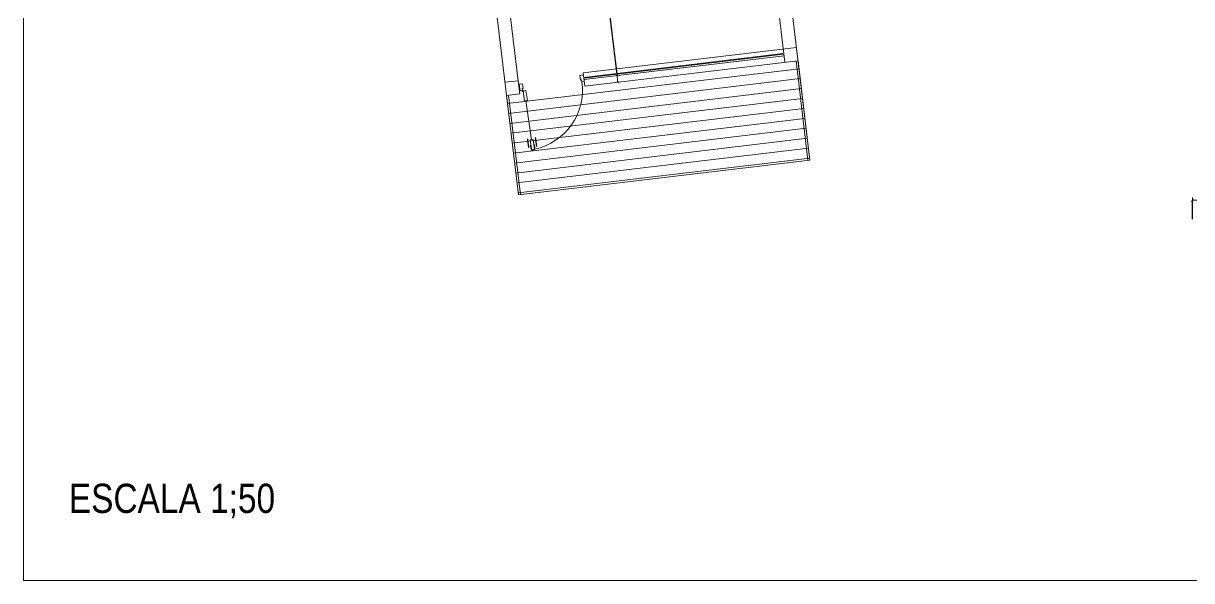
# Model space of a CAD drawing. Header units: millimetres. Extents: x 4525 to 9082, y 179 to 563.
# Drawn here: x 5369.83 to 5387.34, y 521.89 to 530.25 of the extents above; entities that cross this region are included whole.
import ezdxf

# ---------------------------------------------------------------- set-up
doc = ezdxf.new("R2010")
doc.units = ezdxf.units.MM
doc.header["$LTSCALE"] = 100
doc.layers.get('DEFPOINTS').update_dxf_attribs({"lineweight": 5})
for name, color, linetype, lineweight in [('004-Carpinterias', 1, 'Continuous', 18), ('006-Cotas parciales', 7, 'Continuous', 5), ('A01-Barrido', 250, 'Continuous', 5), ('A01-Carpinterias', 1, 'Continuous', 18), ('HATCH MUROS', 251, 'Continuous', 9)]:
    doc.layers.add(name, color=color, linetype=linetype, lineweight=lineweight)
doc.styles.add('AREAL', font='ARIALN.TTF')
doc.styles.add('COTAS', font='ROMANS.shx', dxfattribs={"width": 0.7})
doc.dimstyles.new('COTA40', dxfattribs={"dimscale": 0.4, "dimtxt": 0.3, "dimasz": 0.2, "dimexe": 0, "dimexo": 0, "dimgap": 0.09, "dimtad": 1, "dimzin": 0, "dimdsep": 46, "dimtxsty": 'COTAS', "dimblk1": 'COTA_N', "dimblk2": 'COTA_N', "dimsah": 1, "dimcen": 0.1, "dimclrd": 1, "dimclre": 8, "dimclrt": 5, "dimaunit": 1, "dimadec": 3, "dimazin": 0, "dimtfac": 1, "dimtix": 1, "dimtmove": 2, "dimatfit": 3, "dimldrblk": 'COTA_N', "dimfxl": 0, "dimtolj": 1, "dimtzin": 0, "dimarcsym": 0})

# ---------------------------------------------------------------- blocks, each defined once
blk = doc.blocks.new('COTA_N')
for p, q in [((-1, 0), (0, 0)), ((0, 0.5), (0, -0.5))]:
    blk.add_line(p, q)
at = {"const_width": 0.065}
blk.add_lwpolyline([(0.1414213562373163, 0.1414213562373021), (0.2828427124746327, 0.2828427124746187), (0, 0), (-0.1414213562373021, -0.1414213562373021), (-0.2828427124746185, -0.2828427124746185)], dxfattribs=at)
blk = doc.blocks.new('*D435')
at = {"layer": '006-Cotas parciales', "color": 1, "lineweight": -2, "ltscale": 100}
blk.add_line((5377.814794731005, 536.9775621297237), (5378.732100978966, 529.4449525884329), dxfattribs=at)
at = {"layer": 'DEFPOINTS', "color": 0, "ltscale": 100}
for p in [(5377.805123934198, 537.0569754515853), (5378.741771775776, 529.3655392665717), (5378.741771775774, 529.3655392665714)]:
    blk.add_point(p, dxfattribs=at)
at = {"layer": '006-Cotas parciales', "color": 1, "lineweight": -2, "ltscale": 100, "xscale": 0.08000000000000002, "yscale": 0.08000000000000002, "zscale": 0.08000000000000002}
for p, rotation in [((5377.805123934197, 537.0569754515851), 96.94317888029448), ((5378.741771775774, 529.3655392665714), 276.9431788802945)]:
    blk.add_blockref('COTA_N', p, dxfattribs=dict(at, rotation=rotation))
at = {"layer": '006-Cotas parciales', "color": 5, "ltscale": 100, "insert": (5378.368743841219, 533.222862315249), "char_height": 0.12, "attachment_point": 5, "rotation": 276.9431788802945, "style": 'COTAS'}
blk.add_mtext('\\A1;7.75', dxfattribs=at)
blk = doc.blocks.new('*D442')
at = {"layer": '006-Cotas parciales', "color": 8, "lineweight": -2, "ltscale": 100}
for p, q in [((5387.353596352668, 527.3113012369174), (5387.353596352668, 527.598294466082)), ((5391.753596352668, 527.311301236917), (5391.753596352668, 527.598294466082))]:
    blk.add_line(p, q, dxfattribs=at)
at = {"layer": '006-Cotas parciales', "color": 1, "lineweight": -2, "ltscale": 100}
blk.add_line((5387.433596352668, 527.598294466082), (5391.673596352668, 527.598294466082), dxfattribs=at)
at = {"layer": 'DEFPOINTS', "color": 0, "ltscale": 100}
for p in [(5391.753596352668, 527.598294466082), (5387.353596352668, 527.3113012369174), (5391.753596352668, 527.311301236917)]:
    blk.add_point(p, dxfattribs=at)
at = {"layer": '006-Cotas parciales', "color": 1, "lineweight": -2, "ltscale": 100, "xscale": 0.08000000000000002, "yscale": 0.08000000000000002, "zscale": 0.08000000000000002, "rotation": 180}
blk.add_blockref('COTA_N', (5387.353596352668, 527.598294466082), dxfattribs=at)
at = {"layer": '006-Cotas parciales', "color": 1, "lineweight": -2, "ltscale": 100, "xscale": 0.08000000000000002, "yscale": 0.08000000000000002, "zscale": 0.08000000000000002}
blk.add_blockref('COTA_N', (5391.753596352668, 527.598294466082), dxfattribs=at)
at = {"layer": '006-Cotas parciales', "color": 5, "ltscale": 100, "insert": (5389.553596352668, 527.694294466082), "char_height": 0.12, "attachment_point": 5, "style": 'COTAS'}
blk.add_mtext('\\A1;4.40', dxfattribs=at)

msp = doc.modelspace()

# ---------------------------------------------------------------- linework, layer by layer
at = {"layer": '004-Carpinterias', "linetype": 'Continuous', "extrusion": (-0.02102444757590097, 0.1444198270646843, 0.9892931244857284)}
for p, q in [((5377.342507957097, 529.0874397466448, 1.951160291057383), (5377.321130301515, 529.2342858081527, 1.929268967170507)), ((5377.362692241508, 529.2403363404537, 1.929268967170478), (5377.384069897089, 529.0934902789456, 1.951160291057355)), ((5377.448799549418, 528.5030807667642, 2.038725586604762), (5377.363288927092, 529.0904650127959, 1.951160291057299)), ((5377.45153400287, 528.3385248170962, 2.062806045244562), (5377.42801857942, 528.5000555006138, 2.038725586604775)), ((5377.469580519414, 528.5061060329142, 2.038725586604846), (5377.490958174996, 528.359259971407, 2.060616910491666))]:
    msp.add_line(p, q, dxfattribs=at)
at = {"layer": '004-Carpinterias', "color": 1, "linetype": 'Continuous', "extrusion": (-0.02102444757590097, 0.1444198270646843, 0.9892931244857284)}
for p, q in [((5377.469580519415, 528.5061060329147, 2.038725586604832), (5377.42801857942, 528.5000555006138, 2.038725586604775)), ((5377.439705020624, 528.4197797255135, 2.050692832949557), (5377.429809320578, 528.4183391225772, 2.050692832949628)), ((5377.429809320693, 528.4183391225943, 2.050692832949628), (5377.436650177799, 528.3713483322128, 2.057698064150151)), ((5377.446545877851, 528.37278893509, 2.057698064158819), (5377.436650177809, 528.3713483321544, 2.057698064158876)), ((5377.490958174996, 528.3592599714068, 2.060616910491694), (5377.464239785056, 528.3553703435073, 2.060616910491666)), ((5377.464239785056, 528.3553703435073, 2.060616910491666), (5377.466377552922, 528.3406857214973, 2.062806045244577)), ((5377.481266960846, 528.425830257848, 2.050692832949542), (5377.491162660889, 528.4272708607825, 2.050692832949628)), ((5377.488107817961, 528.3788394674079, 2.057698064158791), (5377.498003518002, 528.3802800703429, 2.057698064158763)), ((5377.491162660771, 528.4272708607655, 2.050692832949599), (5377.498003517994, 528.3802800704011, 2.057698064150122)), ((5377.466377552922, 528.3406857214973, 2.062806045244577), (5377.45153400287, 528.3385248170962, 2.062806045244562)), ((5377.466377552922, 528.3406857214973, 2.062806045244577), (5377.45153400287, 528.3385248170962, 2.062806045244562))]:
    msp.add_line(p, q, dxfattribs=at)
at = {"layer": '004-Carpinterias', "color": 1, "linetype": 'Continuous'}
msp.add_line((5377.490958174997, 528.359259971407, 2.060616910491694), (5377.464239785056, 528.3553703435073, 2.060616910491666), dxfattribs=at)
at = {"layer": '004-Carpinterias', "ltscale": 0.01, "const_width": 0.02, "elevation": 2.06061690534321}
for points in [[(5377.385592453506, 528.5207658382715), (5377.40576089459, 528.3822260377522)], [(5377.504340853921, 528.5380530734819), (5377.524509295005, 528.3995132729631)]]:
    msp.add_lwpolyline(points, dxfattribs=at)
at = {"layer": 'A01-Barrido', "linetype": 'Continuous', "extrusion": (-0.02102444757590097, 0.1444198270646843, 0.9892931244857284)}
msp.add_circle((-5397.464007051018, 248.2570753613895, -36.61253915480734), 0.007500008106809762, dxfattribs=at)
msp.add_arc((-5397.44801700614, 248.5238079836702, -34.71466964518798), 0.9160055875241548, 94.09987707240775, 179.6662266810925, dxfattribs=at)
at = {"layer": 'A01-Carpinterias', "linetype": 'Continuous', "extrusion": (-0.02102444757590097, 0.1444198270646843, 0.9892931244857284)}
for p, q in [((5378.221878499814, 529.4747931629752, 1.913301710423176), (5378.172400004999, 529.4675901490855, 1.913301710423076)), ((5378.182376238877, 529.3990620240809, 1.923517656049589), (5378.172400004999, 529.4675901490855, 1.913301710423076)), ((5378.182376238877, 529.3990620240809, 1.923517656049589), (5378.197219789063, 529.4012229285015, 1.923517656049589)), ((5378.197219789063, 529.4012229285015, 1.923517656049589), (5378.201495325393, 529.3718536791405, 1.927895926347836)), ((5378.221878499815, 529.4747931629761, 1.913301710423062), (5378.223303676852, 529.4650034255417, 1.914761132015633)), ((5377.261996681246, 529.3350548359701, -0.005107972813057415), (5377.311475127985, 529.3422578428622, -0.005107972813171102)), ((5377.276248451597, 529.2371574618826, 0.009486243074071865), (5377.261996681246, 529.3350548359701, -0.005107972813057415)), ((5377.310883348307, 529.2421995643767, 0.009486243073972389), (5377.276248451597, 529.2371574618826, 0.009486243074071865)), ((5377.321451361864, 529.2737297178587, 0.005107972813171102), (5377.30660781168, 529.2715688134379, 0.005107972813213735)), ((5377.30660781168, 529.2715688134379, 0.005107972813213735), (5377.310883348307, 529.2421995643767, 0.009486243073972389)), ((5377.321451361864, 529.2737297178587, 0.005107972813171102), (5377.311475127985, 529.3422578428622, -0.005107972813171102)), ((5377.321130301515, 529.2342858081527, 1.929268967170507), (5377.362692241508, 529.2403363404537, 1.929268967170478)), ((5378.201495325393, 529.3718536791405, 1.927895926347836), (5378.2361302702, 529.3768957886361, 1.927895926347807)), ((5378.2361302702, 529.3768957886361, 1.927895926347807), (5378.234705093162, 529.3866855260701, 1.92643650475535)), ((5377.342507957097, 529.0874397466448, 1.951160291057383), (5377.384069897089, 529.0934902789456, 1.951160291057355))]:
    msp.add_line(p, q, dxfattribs=at)
at = {"layer": 'HATCH MUROS', "color": 4, "linetype": 'ByBlock', "ltscale": 100}
for p, q in [((5369.829516947051, 521.8930183011544), (5369.829516947051, 543.1853677702438)), ((5407.386818055351, 521.8930183011544), (5369.829516947051, 521.8930183011544))]:
    msp.add_line(p, q, dxfattribs=at)
at = {"layer": 'HATCH MUROS', "color": 0, "ltscale": 100}
for p, q in [((5380.324734401478, 537.3585040358641), (5381.24375348983, 529.6643869346901)), ((5380.523321500964, 537.3822351132908), (5381.620243892366, 528.1986942735907)), ((5377.249241950324, 527.676602633036), (5376.599353833435, 533.1175290918818)), ((5377.246208060688, 529.3883242212382), (5376.797942224018, 533.1412493601426)), ((5381.41707864647, 529.886511294945), (5378.222128999239, 529.5048924979435)), ((5381.41707864647, 529.8865112949459), (5378.222128999238, 529.5048924979444)), ((5381.440798914732, 529.6879229043639), (5378.245849267499, 529.3063041073619)), ((5381.440798914731, 529.6879229043636), (5378.245849267499, 529.3063041073619)), ((5381.440798914731, 529.6879229043648), (5378.245849267499, 529.3063041073631)), ((5378.245849267499, 529.3063041073628), (5381.440284531154, 529.6878614641334)), ((5378.245849267499, 529.3063041073638), (5381.440284531154, 529.6878614641344)), ((5378.245849267499, 529.3063041073633), (5378.222128999239, 529.5048924979435)), ((5377.246208060688, 529.3883242212382), (5377.047619670107, 529.3646039529772)), ((5377.246208060688, 529.3883242212391), (5377.047619670107, 529.3646039529783)), ((5377.269928328949, 529.1897358306569), (5377.246208060688, 529.3883242212382)), ((5377.269928328949, 529.1897358306569), (5377.071339938369, 529.1660155623961)), ((5377.071339938368, 529.166015562397), (5377.269928328949, 529.1897358306578)), ((5377.269928328949, 529.1897358306569), (5377.071339938368, 529.1660155623961)), ((5377.071339938368, 529.1660155623981), (5377.269928328949, 529.189735830659)), ((5377.269928328948, 529.1897358306578), (5377.071339938368, 529.166015562397)), ((5381.618700926688, 528.1985099750036), (5377.249241950324, 527.676602633036)), ((5381.618700926688, 528.1985099750048), (5377.249241950324, 527.676602633037)), ((5377.249241950324, 527.676602633037), (5381.618186543111, 528.1984485347734)), ((5377.249241950324, 527.6766026330381), (5381.618186543111, 528.1984485347743))]:
    msp.add_line(p, q, dxfattribs=at)
at = {"layer": 'HATCH MUROS', "color": 6, "ltscale": 100}
msp.add_line((5377.249241950324, 527.676602633036), (5376.599353833431, 533.1175290918814), dxfattribs=at)
at = {"layer": 'HATCH MUROS', "color": 3, "ltscale": 100}
for p, q in [((5378.230102983895, 529.4381335236378), (5381.213886886755, 529.7945297580839)), ((5378.231458690072, 529.4267834198008), (5381.224177527783, 529.7842468820488)), ((5378.233989133369, 529.4055983026526), (5381.231893355701, 529.7636811299797))]:
    msp.add_line(p, q, dxfattribs=at)
at = {"layer": 'HATCH MUROS', "color": 4, "ltscale": 100}
for p, q in [((5381.590455633779, 528.1951362333527), (5381.412553621823, 529.6845491627118)), ((5381.620243892366, 528.1986942735919), (5381.442341880411, 529.688107202951)), ((5377.085572099323, 529.046862528048), (5381.456574041367, 529.568954168602)), ((5377.103362300519, 528.8979212351121), (5381.474364242563, 529.4200128756661)), ((5377.121152501714, 528.7489799421762), (5381.492154443758, 529.2710715827302)), ((5377.071339938368, 529.1660155623961), (5377.249241950322, 527.6766026330379)), ((5377.101128196955, 529.1695736026352), (5377.27903020891, 527.680160673277)), ((5377.13894270291, 528.6000386492403), (5381.509944644954, 529.1221302897943)), ((5377.156732904105, 528.4510973563044), (5381.52773484615, 528.9731889968584)), ((5377.174523105301, 528.3021560633686), (5381.545525047345, 528.8242477039225)), ((5377.192313306497, 528.1532147704327), (5381.563315248541, 528.6753064109867)), ((5377.210103507692, 528.0042734774968), (5381.581105449736, 528.5263651180508)), ((5377.227893708888, 527.8553321845609), (5381.598895650932, 528.3774238251149)), ((5377.245683910083, 527.706390891625), (5381.616685852127, 528.228482532179)), ((5377.249241950322, 527.6766026330379), (5381.620243892366, 528.1986942735919))]:
    msp.add_line(p, q, dxfattribs=at)

# ---------------------------------------------------------------- texts
at = {"style": 'AREAL'}
msp.add_text('ESCALA 1;50', height=0.4375, dxfattribs=at).set_placement((5370.511242639966, 522.9084674960623, -1.375))

# ---------------------------------------------------------------- dimensions: what is measured, and where the dimension line sits
at = {"layer": '006-Cotas parciales', "ltscale": 100}
for p1, p2, distance, picture, middle in [((5377.805123934199, 537.0569754515855), (5378.741771775777, 529.3655392665717), -2.735975353647568e-12, '*D435', (5378.368743841219, 533.222862315249)), ((5387.353596352668, 527.3113012369174), (5391.753596352668, 527.311301236917), 0.2869932291650912, '*D442', (5389.553596352668, 527.694294466082))]:
    dim = msp.add_aligned_dim(p1=p1, p2=p2, distance=distance, dimstyle='COTA40', dxfattribs=at)
    dim.commit()
    dim.dimension.update_dxf_attribs({"geometry": picture, "text_midpoint": middle})

doc.saveas('drawing.dxf')
